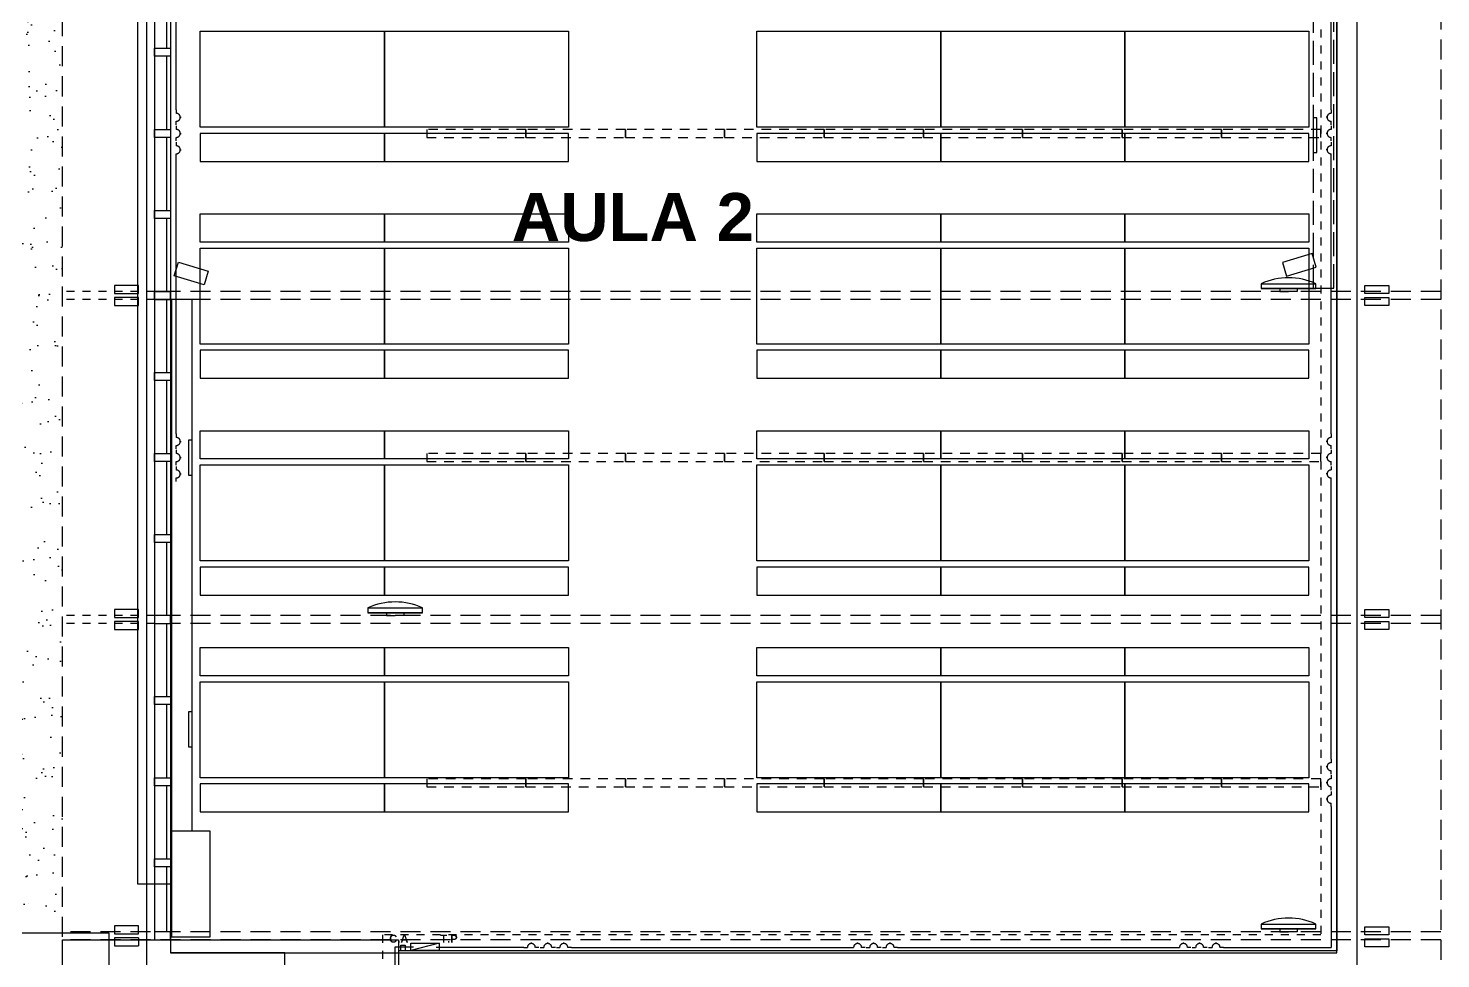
# Model space of a CAD drawing. Header units: millimetres. Extents: x -735 to -481, y 85 to 450.
# Drawn here: x -563.01 to -545.36, y 209.61 to 221.23 of the extents above; entities that cross this region are included whole.
import ezdxf

# ---------------------------------------------------------------- set-up
doc = ezdxf.new("R2010")
doc.units = ezdxf.units.MM
doc.linetypes.add('ACAD_ISO02W100', pattern=[15, 12, -3])
doc.linetypes.add('DASHED', pattern=[0.75, 0.5, -0.25])
for name, color, linetype in [('A-CARPINTERIAS VENTANAS', 2, 'CONTINUOUS'), ('A-MUROS', 5, 'CONTINUOUS'), ('A-PROYECCION', 3, 'DASHED'), ('bandeja pasacables', 1, 'CONTINUOUS'), ('CARPDET', 1, 'CONTINUOUS'), ('CARPINTERIAS', 2, 'CONTINUOUS'), ('dib - texto', 2, 'CONTINUOUS'), ('dib-verde', 64, 'CONTINUOUS'), ('ESTRUCTURA', 6, 'CONTINUOUS'), ('ESTUFAS', 50, 'CONTINUOUS'), ('iluminacion LED', 10, 'CONTINUOUS'), ('mobiliario aulas', 254, 'CONTINUOUS'), ('SOLADOS EXTERIORES', 8, 'CONTINUOUS'), ('sonido', 1, 'CONTINUOUS'), ('T-LOCALES', 7, 'CONTINUOUS'), ('TABLERO PRINCIPAL', 1, 'CONTINUOUS'), ('tomas', 10, 'CONTINUOUS'), ('VENTILADORES', 2, 'CONTINUOUS'), ('VISTA4', 3, 'CONTINUOUS')]:
    doc.layers.add(name, color=color, linetype=linetype)
doc.layers.add('SUPERFICIES', color=6, linetype='CONTINUOUS', plot=False)
doc.styles.add('ARIAL', font='swisseb.ttf', dxfattribs={"width": 1.32})
doc.styles.add('STYLE1', font='swisseb.ttf', dxfattribs={"width": 1.32})

msp = doc.modelspace()

# ---------------------------------------------------------------- hatches: boundary and pattern name
at = {"layer": 'dib-verde'}
h = msp.add_hatch(dxfattribs=at)
h.set_pattern_fill('AR-SAND', color=256, scale=0.01, style=0)
h.paths.add_polyline_path([(-567.084, 221.417), (-567.084, 210.167), (-562.584, 210.167), (-562.584, 229.617), (-566.311, 229.617), (-566.311, 227.217), (-564.711, 227.217), (-564.711, 221.417)])
h = msp.add_hatch(dxfattribs=at)
h.set_pattern_fill('AR-SAND', color=256, style=0)
h.set_pattern_definition([(37.5, (-1173.8929, 255.0938), (-0.0629934, 1.9268238), [0, -1.52, 0, -1.7, 0, -1.625]), (7.5, (-1173.893, 255.0938), (1.769777, 2.822146), [0, -0.82, 0, -1.37, 0, -0.525]), (327.5, (-1175.1229, 255.0938), (3.114142, 0.005659), [0, -0.5, 0, -1.8, 0, -2.35]), (317.5, (-1175.123, 255.0938), (3.006127, 0.877676), [0, -0.25, 0, -1.18, 0, -1.35])])
h.paths.add_polyline_path([(-562.684, 210.977), (-567.084, 210.977), (-567.084, 209.93), (-562.684, 209.93)])

# ---------------------------------------------------------------- linework, layer by layer
at = {"layer": 'A-CARPINTERIAS VENTANAS'}
for p, q in [((-561.534, 230.017), (-561.534, 209.842)), ((-561.434, 221.992), (-561.434, 220.88)), ((-561.284, 221.892), (-561.284, 220.98)), ((-561.234, 221.892), (-561.234, 220.98)), ((-561.434, 220.98), (-561.434, 219.867)), ((-561.434, 220.88), (-561.434, 220.98)), ((-561.434, 220.98), (-561.234, 220.98)), ((-561.234, 220.88), (-561.434, 220.88)), ((-561.284, 220.88), (-561.284, 219.967)), ((-561.234, 220.98), (-561.234, 220.88)), ((-561.234, 220.88), (-561.234, 219.967)), ((-561.434, 219.967), (-561.434, 218.855)), ((-561.434, 219.867), (-561.434, 219.967)), ((-561.434, 219.967), (-561.234, 219.967)), ((-561.234, 219.967), (-561.234, 219.867)), ((-561.234, 219.867), (-561.434, 219.867)), ((-561.284, 219.867), (-561.284, 218.955)), ((-561.234, 219.867), (-561.234, 218.955)), ((-561.534, 219.217), (-561.534, 218.017)), ((-561.434, 218.955), (-561.434, 217.842)), ((-561.434, 218.855), (-561.434, 218.955)), ((-561.434, 218.955), (-561.234, 218.955)), ((-561.234, 218.955), (-561.234, 218.855)), ((-561.234, 218.855), (-561.434, 218.855)), ((-561.284, 218.855), (-561.284, 217.942)), ((-561.234, 218.855), (-561.234, 217.942)), ((-561.434, 217.942), (-561.434, 216.83)), ((-561.434, 217.842), (-561.434, 217.942)), ((-561.434, 217.942), (-561.234, 217.942)), ((-561.234, 217.942), (-561.434, 217.942)), ((-561.434, 217.942), (-561.434, 217.842)), ((-561.234, 217.842), (-561.434, 217.842)), ((-561.434, 217.842), (-561.234, 217.842)), ((-561.234, 217.942), (-561.234, 217.842)), ((-561.234, 217.842), (-561.234, 217.942)), ((-561.434, 216.93), (-561.434, 215.817)), ((-561.434, 216.83), (-561.434, 216.93)), ((-561.434, 216.93), (-561.234, 216.93)), ((-561.234, 216.83), (-561.434, 216.83)), ((-561.284, 216.83), (-561.284, 215.917)), ((-561.234, 216.93), (-561.234, 216.83)), ((-561.234, 216.83), (-561.234, 215.917)), ((-561.434, 215.917), (-561.434, 214.805)), ((-561.434, 215.817), (-561.434, 215.917)), ((-561.434, 215.917), (-561.234, 215.917)), ((-561.234, 215.917), (-561.234, 215.817)), ((-561.234, 215.817), (-561.434, 215.817)), ((-561.284, 215.817), (-561.284, 214.905)), ((-561.234, 215.817), (-561.234, 214.905)), ((-561.434, 214.805), (-561.434, 214.905)), ((-561.434, 214.905), (-561.234, 214.905)), ((-561.234, 214.905), (-561.234, 214.805)), ((-561.234, 214.805), (-561.434, 214.805)), ((-561.434, 213.892), (-561.434, 212.78)), ((-561.284, 213.792), (-561.284, 212.88)), ((-561.234, 213.792), (-561.234, 212.88)), ((-561.434, 212.88), (-561.434, 211.767)), ((-561.434, 212.78), (-561.434, 212.88)), ((-561.434, 212.88), (-561.234, 212.88)), ((-561.234, 212.78), (-561.434, 212.78)), ((-561.284, 212.78), (-561.284, 211.867)), ((-561.234, 212.88), (-561.234, 212.78)), ((-561.234, 212.78), (-561.234, 211.867)), ((-561.434, 211.867), (-561.434, 210.755)), ((-561.434, 211.767), (-561.434, 211.867)), ((-561.434, 211.867), (-561.234, 211.867)), ((-561.234, 211.867), (-561.234, 211.767)), ((-561.234, 211.767), (-561.434, 211.767)), ((-561.284, 211.767), (-561.284, 210.855)), ((-561.234, 211.767), (-561.234, 210.855)), ((-561.434, 210.955), (-561.434, 209.942)), ((-561.434, 210.755), (-561.434, 210.855)), ((-561.434, 210.855), (-561.234, 210.855)), ((-561.234, 210.855), (-561.234, 210.755)), ((-561.234, 210.755), (-561.434, 210.755)), ((-561.284, 210.755), (-561.284, 209.942)), ((-561.234, 210.755), (-561.234, 209.942)), ((-561.634, 209.915), (-561.634, 210.015)), ((-561.634, 209.915), (-561.634, 210.015)), ((-561.234, 209.942), (-561.434, 209.942)), ((-561.434, 209.942), (-561.434, 209.842)), ((-561.234, 209.842), (-561.234, 209.942))]:
    msp.add_line(p, q, dxfattribs=at)
at = {"layer": 'A-MUROS'}
for p, q in [((-546.661, 230.017), (-546.661, 209.706)), ((-546.411, 230.167), (-546.411, 184.93)), ((-561.534, 209.842), (-561.234, 209.842)), ((-561.534, 209.842), (-561.534, 209.53)), ((-561.434, 209.842), (-561.234, 209.842)), ((-561.234, 209.842), (-561.234, 209.68)), ((-546.661, 209.706), (-558.384, 209.706)), ((-558.384, 209.706), (-558.384, 204.685)), ((-559.807, 209.68), (-561.234, 209.68)), ((-559.807, 209.53), (-559.807, 209.68))]:
    msp.add_line(p, q, dxfattribs=at)
at = {"layer": 'A-PROYECCION', "ltscale": 0.05}
for p, q in [((-561.434, 217.942), (-562.584, 217.942)), ((-561.434, 217.842), (-562.584, 217.842))]:
    msp.add_line(p, q, dxfattribs=at)
at = {"layer": 'A-PROYECCION', "ltscale": 0.1}
for p, q in [((-561.434, 213.892), (-562.584, 213.892)), ((-561.434, 213.792), (-562.584, 213.792))]:
    msp.add_line(p, q, dxfattribs=at)
at = {"layer": 'bandeja pasacables', "linetype": 'DASHED', "ltscale": 0.2}
for p, q in [((-546.861, 230.017), (-546.861, 209.906)), ((-546.861, 209.906), (-558.584, 209.906)), ((-558.584, 209.906), (-558.584, 184.93))]:
    msp.add_line(p, q, dxfattribs=at)
at = {"layer": 'CARPDET'}
for p, q in [((-561.284, 217.842), (-561.284, 216.93)), ((-561.234, 217.842), (-561.234, 216.93)), ((-561.284, 214.805), (-561.284, 213.892)), ((-561.234, 214.805), (-561.234, 213.892))]:
    msp.add_line(p, q, dxfattribs=at)
at = {"layer": 'CARPINTERIAS'}
for p, q in [((-561.434, 214.905), (-561.434, 213.792)), ((-561.234, 213.892), (-561.434, 213.892)), ((-561.434, 213.892), (-561.434, 213.792)), ((-561.434, 213.792), (-561.234, 213.792)), ((-561.234, 213.792), (-561.234, 213.892))]:
    msp.add_line(p, q, dxfattribs=at)
at = {"layer": 'ESTRUCTURA'}
for p, q in [((-561.934, 218.017), (-561.934, 217.917)), ((-561.634, 218.017), (-561.934, 218.017)), ((-561.634, 217.917), (-561.634, 218.017)), ((-546.311, 217.917), (-546.311, 218.017)), ((-546.311, 218.017), (-546.011, 218.017)), ((-546.011, 218.017), (-546.011, 217.917)), ((-561.934, 217.917), (-561.634, 217.917)), ((-561.934, 217.867), (-561.934, 217.767)), ((-561.634, 217.867), (-561.934, 217.867)), ((-561.634, 217.767), (-561.634, 217.867)), ((-546.011, 217.917), (-546.311, 217.917)), ((-546.311, 217.767), (-546.311, 217.867)), ((-546.311, 217.867), (-546.011, 217.867)), ((-546.011, 217.867), (-546.011, 217.767)), ((-561.934, 217.767), (-561.634, 217.767)), ((-546.011, 217.767), (-546.311, 217.767)), ((-561.934, 213.967), (-561.934, 213.867)), ((-561.634, 213.967), (-561.934, 213.967)), ((-561.634, 213.867), (-561.634, 213.967)), ((-546.311, 213.867), (-546.311, 213.967)), ((-546.311, 213.967), (-546.011, 213.967)), ((-546.011, 213.967), (-546.011, 213.867)), ((-561.934, 213.867), (-561.634, 213.867)), ((-561.934, 213.817), (-561.934, 213.717)), ((-561.634, 213.817), (-561.934, 213.817)), ((-561.634, 213.717), (-561.634, 213.817)), ((-546.011, 213.867), (-546.311, 213.867)), ((-546.311, 213.717), (-546.311, 213.817)), ((-546.311, 213.817), (-546.011, 213.817)), ((-546.011, 213.817), (-546.011, 213.717)), ((-561.934, 213.717), (-561.634, 213.717)), ((-546.011, 213.717), (-546.311, 213.717)), ((-561.934, 210.015), (-561.934, 209.915)), ((-561.634, 210.015), (-561.934, 210.015)), ((-561.934, 210.015), (-561.934, 209.915)), ((-561.634, 210.015), (-561.934, 210.015)), ((-561.934, 209.915), (-561.634, 209.915)), ((-561.934, 209.915), (-561.634, 209.915)), ((-546.311, 209.906), (-546.311, 210.006)), ((-546.311, 210.006), (-546.011, 210.006)), ((-546.311, 209.906), (-546.311, 210.006)), ((-546.311, 210.006), (-546.011, 210.006)), ((-546.011, 209.906), (-546.311, 209.906)), ((-546.011, 209.906), (-546.311, 209.906)), ((-546.011, 210.006), (-546.011, 209.906)), ((-561.934, 209.865), (-561.934, 209.765)), ((-561.634, 209.865), (-561.934, 209.865)), ((-561.934, 209.865), (-561.934, 209.765)), ((-561.634, 209.865), (-561.934, 209.865)), ((-561.934, 209.765), (-561.634, 209.765)), ((-561.934, 209.765), (-561.634, 209.765)), ((-561.634, 209.865), (-561.634, 209.765)), ((-546.311, 209.756), (-546.311, 209.856)), ((-546.311, 209.856), (-546.011, 209.856)), ((-546.311, 209.756), (-546.311, 209.856)), ((-546.311, 209.856), (-546.011, 209.856)), ((-546.011, 209.756), (-546.311, 209.756)), ((-546.011, 209.756), (-546.311, 209.756)), ((-546.011, 209.856), (-546.011, 209.756))]:
    msp.add_line(p, q, dxfattribs=at)
at = {"layer": 'ESTUFAS'}
for p, q in [((-561.644, 210.538), (-561.644, 228.243)), ((-561.223, 210.538), (-561.644, 210.538))]:
    msp.add_line(p, q, dxfattribs=at)
at = {"layer": 'ESTUFAS', "linetype": 'ACAD_ISO02W100', "ltscale": 0.025}
msp.add_lwpolyline([(-546.955, 228.674), (-546.955, 217.984), (-546.697, 217.984), (-546.697, 228.674)], dxfattribs=at)
at = {"layer": 'ESTUFAS', "linetype": 'ACAD_ISO02W100'}
msp.add_lwpolyline([(-546.955, 219.677), (-546.908, 219.677), (-546.908, 220.113), (-546.955, 220.113)], close=True, dxfattribs=at)
at = {"layer": 'ESTUFAS'}
for points in [[(-560.965, 211.198), (-560.965, 217.841), (-561.223, 217.841), (-561.223, 211.198)], [(-561.223, 211.198), (-561.223, 209.879), (-560.74, 209.88), (-560.74, 211.198), (-561.223, 211.198)]]:
    msp.add_lwpolyline(points, dxfattribs=at)
for points in [[(-560.965, 216.085), (-561.011, 216.085), (-561.011, 215.649), (-560.965, 215.649)], [(-560.965, 212.689), (-561.011, 212.689), (-561.011, 212.253), (-560.965, 212.253)]]:
    msp.add_lwpolyline(points, close=True, dxfattribs=at)
at = {"layer": 'iluminacion LED', "linetype": 'ACAD_ISO02W100', "ltscale": 0.01}
for points in [[(-556.793, 219.917), (-556.793, 219.967), (-558.034, 219.967), (-558.034, 219.867), (-556.793, 219.867)], [(-555.551, 219.917), (-555.551, 219.967), (-556.793, 219.967), (-556.793, 219.867), (-555.551, 219.867)], [(-554.31, 219.917), (-554.31, 219.967), (-555.551, 219.967), (-555.551, 219.867), (-554.31, 219.867)], [(-553.068, 219.917), (-553.068, 219.967), (-554.31, 219.967), (-554.31, 219.867), (-553.068, 219.867)], [(-551.827, 219.917), (-551.827, 219.967), (-553.068, 219.967), (-553.068, 219.867), (-551.827, 219.867)], [(-550.586, 219.917), (-550.586, 219.967), (-551.827, 219.967), (-551.827, 219.867), (-550.586, 219.867)], [(-549.344, 219.917), (-549.344, 219.967), (-550.586, 219.967), (-550.586, 219.867), (-549.344, 219.867)], [(-548.103, 219.917), (-548.103, 219.967), (-549.344, 219.967), (-549.344, 219.867), (-548.103, 219.867)], [(-546.861, 219.917), (-546.861, 219.967), (-548.103, 219.967), (-548.103, 219.867), (-546.861, 219.867)], [(-556.793, 215.867), (-556.793, 215.917), (-558.034, 215.917), (-558.034, 215.817), (-556.793, 215.817)], [(-555.551, 215.867), (-555.551, 215.917), (-556.793, 215.917), (-556.793, 215.817), (-555.551, 215.817)], [(-554.31, 215.867), (-554.31, 215.917), (-555.551, 215.917), (-555.551, 215.817), (-554.31, 215.817)], [(-553.068, 215.867), (-553.068, 215.917), (-554.31, 215.917), (-554.31, 215.817), (-553.068, 215.817)], [(-551.827, 215.867), (-551.827, 215.917), (-553.068, 215.917), (-553.068, 215.817), (-551.827, 215.817)], [(-550.586, 215.867), (-550.586, 215.917), (-551.827, 215.917), (-551.827, 215.817), (-550.586, 215.817)], [(-549.344, 215.867), (-549.344, 215.917), (-550.586, 215.917), (-550.586, 215.817), (-549.344, 215.817)], [(-548.103, 215.867), (-548.103, 215.917), (-549.344, 215.917), (-549.344, 215.817), (-548.103, 215.817)], [(-546.861, 215.867), (-546.861, 215.917), (-548.103, 215.917), (-548.103, 215.817), (-546.861, 215.817)], [(-556.793, 211.804), (-556.793, 211.854), (-558.034, 211.854), (-558.034, 211.754), (-556.793, 211.754)], [(-555.551, 211.804), (-555.551, 211.854), (-556.793, 211.854), (-556.793, 211.754), (-555.551, 211.754)], [(-554.31, 211.804), (-554.31, 211.854), (-555.551, 211.854), (-555.551, 211.754), (-554.31, 211.754)], [(-553.068, 211.804), (-553.068, 211.854), (-554.31, 211.854), (-554.31, 211.754), (-553.068, 211.754)], [(-551.827, 211.804), (-551.827, 211.854), (-553.068, 211.854), (-553.068, 211.754), (-551.827, 211.754)], [(-550.586, 211.804), (-550.586, 211.854), (-551.827, 211.854), (-551.827, 211.754), (-550.586, 211.754)], [(-549.344, 211.804), (-549.344, 211.854), (-550.586, 211.854), (-550.586, 211.754), (-549.344, 211.754)], [(-548.103, 211.804), (-548.103, 211.854), (-549.344, 211.854), (-549.344, 211.754), (-548.103, 211.754)], [(-546.861, 211.804), (-546.861, 211.854), (-548.103, 211.854), (-548.103, 211.754), (-546.861, 211.754)]]:
    msp.add_lwpolyline(points, close=True, dxfattribs=at)
at = {"layer": 'mobiliario aulas', "linetype": 'ACAD_ISO02W100'}
for points in [[(-560.863, 221.193), (-558.563, 221.193), (-558.563, 219.993), (-560.863, 219.993)], [(-558.563, 221.193), (-556.263, 221.193), (-556.263, 219.993), (-558.563, 219.993)], [(-553.909, 221.193), (-551.609, 221.193), (-551.609, 219.993), (-553.909, 219.993)], [(-551.609, 221.193), (-549.309, 221.193), (-549.309, 219.993), (-551.609, 219.993)], [(-549.309, 221.193), (-547.009, 221.193), (-547.009, 219.993), (-549.309, 219.993)], [(-560.863, 218.484), (-558.563, 218.484), (-558.563, 217.284), (-560.863, 217.284)], [(-558.563, 218.484), (-556.263, 218.484), (-556.263, 217.284), (-558.563, 217.284)], [(-553.909, 218.484), (-551.609, 218.484), (-551.609, 217.284), (-553.909, 217.284)], [(-551.609, 218.484), (-549.309, 218.484), (-549.309, 217.284), (-551.609, 217.284)], [(-549.309, 218.484), (-547.009, 218.484), (-547.009, 217.284), (-549.309, 217.284)], [(-560.863, 215.775), (-558.563, 215.775), (-558.563, 214.575), (-560.863, 214.575)], [(-558.563, 215.775), (-556.263, 215.775), (-556.263, 214.575), (-558.563, 214.575)], [(-553.909, 215.775), (-551.609, 215.775), (-551.609, 214.575), (-553.909, 214.575)], [(-551.609, 215.775), (-549.309, 215.775), (-549.309, 214.575), (-551.609, 214.575)], [(-549.309, 215.775), (-547.009, 215.775), (-547.009, 214.575), (-549.309, 214.575)], [(-560.863, 213.066), (-558.563, 213.066), (-558.563, 211.866), (-560.863, 211.866)], [(-558.563, 213.066), (-556.263, 213.066), (-556.263, 211.866), (-558.563, 211.866)], [(-553.909, 213.066), (-551.609, 213.066), (-551.609, 211.866), (-553.909, 211.866)], [(-551.609, 213.066), (-549.309, 213.066), (-549.309, 211.866), (-551.609, 211.866)], [(-549.309, 213.066), (-547.009, 213.066), (-547.009, 211.866), (-549.309, 211.866)]]:
    msp.add_lwpolyline(points, close=True, dxfattribs=at)
for points in [[(-560.863, 219.917), (-560.863, 219.567), (-558.563, 219.567), (-558.563, 219.917), (-560.863, 219.917)], [(-558.563, 219.917), (-558.563, 219.567), (-556.263, 219.567), (-556.263, 219.917), (-558.563, 219.917)], [(-553.909, 219.917), (-553.909, 219.567), (-551.609, 219.567), (-551.609, 219.917), (-553.909, 219.917)], [(-551.609, 219.917), (-551.609, 219.567), (-549.309, 219.567), (-549.309, 219.917), (-551.609, 219.917)], [(-549.309, 219.917), (-549.309, 219.567), (-547.009, 219.567), (-547.009, 219.917), (-549.309, 219.917)], [(-560.863, 218.56), (-560.863, 218.91), (-558.563, 218.91), (-558.563, 218.56), (-560.863, 218.56)], [(-558.563, 218.56), (-558.563, 218.91), (-556.263, 218.91), (-556.263, 218.56), (-558.563, 218.56)], [(-553.909, 218.56), (-553.909, 218.91), (-551.609, 218.91), (-551.609, 218.56), (-553.909, 218.56)], [(-551.609, 218.56), (-551.609, 218.91), (-549.309, 218.91), (-549.309, 218.56), (-551.609, 218.56)], [(-549.309, 218.56), (-549.309, 218.91), (-547.009, 218.91), (-547.009, 218.56), (-549.309, 218.56)], [(-560.863, 217.208), (-560.863, 216.858), (-558.563, 216.858), (-558.563, 217.208), (-560.863, 217.208)], [(-558.563, 217.208), (-558.563, 216.858), (-556.263, 216.858), (-556.263, 217.208), (-558.563, 217.208)], [(-553.909, 217.208), (-553.909, 216.858), (-551.609, 216.858), (-551.609, 217.208), (-553.909, 217.208)], [(-551.609, 217.208), (-551.609, 216.858), (-549.309, 216.858), (-549.309, 217.208), (-551.609, 217.208)], [(-549.309, 217.208), (-549.309, 216.858), (-547.009, 216.858), (-547.009, 217.208), (-549.309, 217.208)], [(-560.863, 215.851), (-560.863, 216.201), (-558.563, 216.201), (-558.563, 215.851), (-560.863, 215.851)], [(-558.563, 215.851), (-558.563, 216.201), (-556.263, 216.201), (-556.263, 215.851), (-558.563, 215.851)], [(-553.909, 215.851), (-553.909, 216.201), (-551.609, 216.201), (-551.609, 215.851), (-553.909, 215.851)], [(-551.609, 215.851), (-551.609, 216.201), (-549.309, 216.201), (-549.309, 215.851), (-551.609, 215.851)], [(-549.309, 215.851), (-549.309, 216.201), (-547.009, 216.201), (-547.009, 215.851), (-549.309, 215.851)], [(-560.863, 214.499), (-560.863, 214.149), (-558.563, 214.149), (-558.563, 214.499), (-560.863, 214.499)], [(-558.563, 214.499), (-558.563, 214.149), (-556.263, 214.149), (-556.263, 214.499), (-558.563, 214.499)], [(-553.909, 214.499), (-553.909, 214.149), (-551.609, 214.149), (-551.609, 214.499), (-553.909, 214.499)], [(-551.609, 214.499), (-551.609, 214.149), (-549.309, 214.149), (-549.309, 214.499), (-551.609, 214.499)], [(-549.309, 214.499), (-549.309, 214.149), (-547.009, 214.149), (-547.009, 214.499), (-549.309, 214.499)], [(-560.863, 213.142), (-560.863, 213.492), (-558.563, 213.492), (-558.563, 213.142), (-560.863, 213.142)], [(-558.563, 213.142), (-558.563, 213.492), (-556.263, 213.492), (-556.263, 213.142), (-558.563, 213.142)], [(-553.909, 213.142), (-553.909, 213.492), (-551.609, 213.492), (-551.609, 213.142), (-553.909, 213.142)], [(-551.609, 213.142), (-551.609, 213.492), (-549.309, 213.492), (-549.309, 213.142), (-551.609, 213.142)], [(-549.309, 213.142), (-549.309, 213.492), (-547.009, 213.492), (-547.009, 213.142), (-549.309, 213.142)], [(-560.863, 211.79), (-560.863, 211.44), (-558.563, 211.44), (-558.563, 211.79), (-560.863, 211.79)], [(-558.563, 211.79), (-558.563, 211.44), (-556.263, 211.44), (-556.263, 211.79), (-558.563, 211.79)], [(-553.909, 211.79), (-553.909, 211.44), (-551.609, 211.44), (-551.609, 211.79), (-553.909, 211.79)], [(-551.609, 211.79), (-551.609, 211.44), (-549.309, 211.44), (-549.309, 211.79), (-551.609, 211.79)], [(-549.309, 211.79), (-549.309, 211.44), (-547.009, 211.44), (-547.009, 211.79), (-549.309, 211.79)]]:
    msp.add_lwpolyline(points, dxfattribs=at)
at = {"layer": 'SOLADOS EXTERIORES'}
for p, q in [((-567.084, 209.93), (-562.006, 209.93)), ((-562.006, 209.93), (-562.006, 209.53))]:
    msp.add_line(p, q, dxfattribs=at)
at = {"layer": 'sonido', "linetype": 'ACAD_ISO02W100'}
for points in [[(-546.968, 218.417), (-547.34, 218.304), (-547.288, 218.133), (-546.916, 218.246)], [(-561.137, 218.308), (-560.764, 218.195), (-560.816, 218.024), (-561.188, 218.138)]]:
    msp.add_lwpolyline(points, close=True, dxfattribs=at)
at = {"layer": 'SUPERFICIES'}
for points in [[(-561.234, 209.68), (-546.661, 209.68), (-546.661, 230.017), (-561.234, 230.017)], [(-562.584, 209.842), (-558.384, 209.842), (-558.384, 185.13), (-562.584, 185.13)]]:
    msp.add_lwpolyline(points, close=True, dxfattribs=at)
at = {"layer": 'TABLERO PRINCIPAL', "linetype": 'ACAD_ISO02W100'}
for p, q in [((-558.427, 201.915), (-558.427, 209.753)), ((-558.427, 209.753), (-558.198, 209.753)), ((-557.876, 209.798), (-558.234, 209.709))]:
    msp.add_line(p, q, dxfattribs=at)
for points in [[(-558.358, 209.773), (-558.301, 209.773), (-558.301, 209.706), (-558.358, 209.706)], [(-557.876, 209.798), (-557.876, 209.709), (-558.234, 209.709), (-558.234, 209.798)]]:
    msp.add_lwpolyline(points, close=True, dxfattribs=at)
at = {"layer": 'tomas'}
for p, q in [((-561.163, 220.213), (-561.163, 223.669)), ((-546.732, 220.213), (-546.732, 223.669)), ((-561.163, 216.163), (-561.163, 219.619)), ((-546.732, 216.163), (-546.732, 219.619)), ((-546.732, 212.1), (-546.732, 215.569)), ((-546.732, 211.506), (-546.732, 209.746)), ((-556.819, 209.746), (-557.916, 209.746)), ((-556.225, 209.746), (-552.744, 209.746)), ((-552.15, 209.746), (-548.67, 209.746)), ((-548.077, 209.746), (-546.732, 209.746))]:
    msp.add_line(p, q, dxfattribs=at)
at = {"layer": 'tomas', "linetype": 'ACAD_ISO02W100'}
for p, q in [((-561.163, 220.213), (-561.163, 220.168)), ((-546.732, 220.213), (-546.732, 220.168)), ((-561.163, 220.026), (-561.163, 220.069)), ((-561.163, 220.012), (-561.163, 219.967)), ((-561.113, 220.118), (-561.101, 220.118)), ((-546.782, 220.118), (-546.795, 220.118)), ((-546.732, 220.026), (-546.732, 220.069)), ((-546.732, 220.012), (-546.732, 219.967)), ((-561.163, 219.824), (-561.163, 219.867)), ((-561.163, 219.807), (-561.163, 219.762)), ((-561.113, 219.917), (-561.101, 219.917)), ((-546.782, 219.917), (-546.795, 219.917)), ((-546.732, 219.824), (-546.732, 219.867)), ((-546.732, 219.807), (-546.732, 219.762)), ((-561.163, 219.619), (-561.163, 219.662)), ((-561.113, 219.712), (-561.101, 219.712)), ((-546.782, 219.712), (-546.795, 219.712)), ((-546.732, 219.619), (-546.732, 219.662)), ((-561.163, 216.163), (-561.163, 216.118)), ((-561.113, 216.068), (-561.101, 216.068)), ((-546.782, 216.068), (-546.795, 216.068)), ((-546.732, 216.163), (-546.732, 216.118)), ((-561.163, 215.976), (-561.163, 216.019)), ((-561.163, 215.962), (-561.163, 215.917)), ((-546.732, 215.976), (-546.732, 216.019)), ((-546.732, 215.962), (-546.732, 215.917)), ((-561.163, 215.774), (-561.163, 215.817)), ((-561.163, 215.757), (-561.163, 215.712)), ((-561.113, 215.867), (-561.101, 215.867)), ((-546.782, 215.867), (-546.795, 215.867)), ((-546.732, 215.774), (-546.732, 215.817)), ((-546.732, 215.757), (-546.732, 215.712)), ((-561.163, 215.569), (-561.163, 215.612)), ((-561.113, 215.662), (-561.101, 215.662)), ((-546.782, 215.662), (-546.795, 215.662)), ((-546.732, 215.569), (-546.732, 215.612)), ((-546.782, 212.005), (-546.795, 212.005)), ((-546.732, 212.1), (-546.732, 212.055)), ((-546.732, 211.912), (-546.732, 211.955)), ((-546.732, 211.899), (-546.732, 211.853)), ((-546.782, 211.804), (-546.795, 211.804)), ((-546.732, 211.711), (-546.732, 211.754)), ((-546.732, 211.694), (-546.732, 211.649)), ((-546.782, 211.599), (-546.795, 211.599)), ((-546.732, 211.506), (-546.732, 211.549)), ((-556.819, 209.746), (-556.776, 209.746)), ((-556.726, 209.796), (-556.726, 209.808)), ((-556.631, 209.746), (-556.676, 209.746)), ((-556.614, 209.746), (-556.571, 209.746)), ((-556.521, 209.796), (-556.521, 209.808)), ((-556.426, 209.746), (-556.471, 209.746)), ((-556.413, 209.746), (-556.37, 209.746)), ((-556.32, 209.796), (-556.32, 209.808)), ((-556.225, 209.746), (-556.27, 209.746)), ((-552.744, 209.746), (-552.699, 209.746)), ((-552.649, 209.796), (-552.649, 209.808)), ((-552.556, 209.746), (-552.599, 209.746)), ((-552.543, 209.746), (-552.497, 209.746)), ((-552.448, 209.796), (-552.448, 209.808)), ((-552.355, 209.746), (-552.398, 209.746)), ((-552.338, 209.746), (-552.292, 209.746)), ((-552.243, 209.796), (-552.243, 209.808)), ((-552.15, 209.746), (-552.193, 209.746)), ((-548.67, 209.746), (-548.625, 209.746)), ((-548.576, 209.796), (-548.576, 209.808)), ((-548.483, 209.746), (-548.526, 209.746)), ((-548.469, 209.746), (-548.424, 209.746)), ((-548.374, 209.796), (-548.374, 209.808)), ((-548.282, 209.746), (-548.325, 209.746)), ((-548.264, 209.746), (-548.219, 209.746)), ((-548.169, 209.796), (-548.169, 209.808)), ((-548.077, 209.746), (-548.12, 209.746))]:
    msp.add_line(p, q, dxfattribs=at)
for centre, start, end in [((-561.163, 220.118), 270, 90), ((-546.732, 220.118), 90, 270), ((-561.163, 219.917), 270, 90), ((-546.732, 219.917), 90, 270), ((-561.163, 219.712), 270, 90), ((-546.732, 219.712), 90, 270), ((-561.163, 216.068), 270, 90), ((-546.732, 216.068), 90, 270), ((-561.163, 215.867), 270, 90), ((-546.732, 215.867), 90, 270), ((-561.163, 215.662), 270, 90), ((-546.732, 215.662), 90, 270), ((-546.732, 212.005), 90, 270), ((-546.732, 211.804), 90, 270), ((-546.732, 211.599), 90, 270), ((-556.726, 209.746), 0, 180), ((-556.521, 209.746), 0, 180), ((-556.32, 209.746), 0, 180), ((-552.649, 209.746), 0, 180), ((-552.448, 209.746), 0, 180), ((-552.243, 209.746), 0, 180), ((-548.576, 209.746), 0, 180), ((-548.374, 209.746), 0, 180), ((-548.169, 209.746), 0, 180)]:
    msp.add_arc(centre, 0.0497, start, end, dxfattribs=at)
at = {"layer": 'VENTILADORES', "linetype": 'ACAD_ISO02W100'}
for p, q in [((-547.605, 218.039), (-547.605, 217.978)), ((-547.605, 218.039), (-546.921, 218.039)), ((-546.921, 217.978), (-546.921, 218.039)), ((-547.605, 217.978), (-546.921, 217.978)), ((-546.921, 217.978), (-547.605, 217.978)), ((-558.769, 213.989), (-558.769, 213.928)), ((-558.769, 213.989), (-558.085, 213.989)), ((-558.085, 213.928), (-558.085, 213.989)), ((-558.769, 213.928), (-558.085, 213.928)), ((-558.085, 213.928), (-558.769, 213.928)), ((-547.605, 210.039), (-547.605, 209.978)), ((-547.605, 210.039), (-546.921, 210.039)), ((-547.605, 209.978), (-546.921, 209.978)), ((-546.921, 209.978), (-547.605, 209.978)), ((-546.921, 209.978), (-546.921, 210.039))]:
    msp.add_line(p, q, dxfattribs=at)
for points in [[(-547.263, 217.978), (-547.37, 217.978), (-547.37, 217.942), (-547.263, 217.942)], [(-547.263, 217.978), (-547.156, 217.978), (-547.156, 217.942), (-547.263, 217.942)], [(-558.427, 213.928), (-558.534, 213.928), (-558.534, 213.892), (-558.427, 213.892)], [(-558.427, 213.928), (-558.32, 213.928), (-558.32, 213.892), (-558.427, 213.892)], [(-547.263, 209.978), (-547.37, 209.978), (-547.37, 209.942), (-547.263, 209.942)], [(-547.263, 209.978), (-547.156, 209.978), (-547.156, 209.942), (-547.263, 209.942)]]:
    msp.add_lwpolyline(points, dxfattribs=at)
for centre in [(-547.263, 217.284), (-558.427, 213.234), (-547.263, 209.284)]:
    msp.add_arc(centre, 0.829, 65.6342, 114.3658, dxfattribs=at)
at = {"layer": 'VISTA4', "linetype": 'DASHED', "ltscale": 0.5}
for p, q in [((-562.584, 185.13), (-562.584, 230.167)), ((-545.361, 230.092), (-545.361, 185.13)), ((-545.361, 217.942), (-561.234, 217.942)), ((-545.361, 217.842), (-561.234, 217.842)), ((-545.361, 213.892), (-561.234, 213.892)), ((-545.361, 213.792), (-561.234, 213.792)), ((-545.361, 209.942), (-562.584, 209.942)), ((-545.361, 209.842), (-562.584, 209.842))]:
    msp.add_line(p, q, dxfattribs=at)

# ---------------------------------------------------------------- texts
at = {"layer": 'dib - texto', "insert": (-556.971, 219.172), "char_height": 0.6, "width": 20.056, "attachment_point": 1, "style": 'STYLE1'}
msp.add_mtext('{\\fArial|b1|i0|c0|p34;AULA 2}', dxfattribs=at)
at = {"layer": 'T-LOCALES', "ltscale": 0.5, "char_height": 0.1, "width": 5.62056, "attachment_point": 1, "style": 'ARIAL'}
for s, insert in [('\\pi2.6697;{\\fSwis721 Lt BT|b1|i0|c0|p34;C.A}', (-561.172, 209.906)), ('\\pi2.6858;{\\fSwis721 Lt BT|b1|i0|c0|p34;T.P}', (-560.55, 209.906))]:
    msp.add_mtext(s, dxfattribs=dict(at, insert=insert))

doc.saveas('drawing.dxf')
